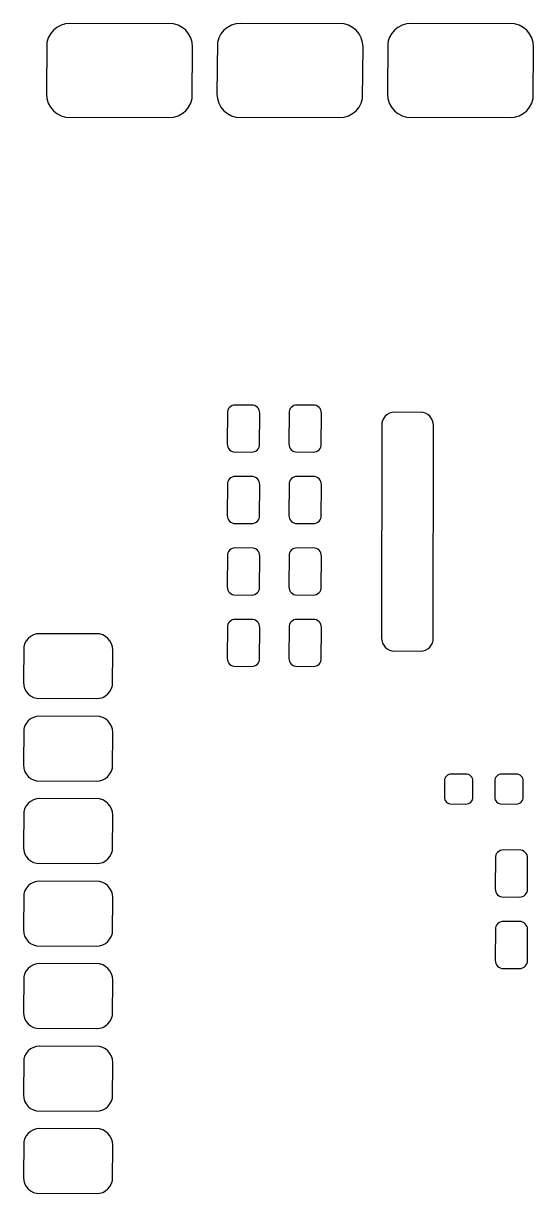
# Model space of a CAD drawing. Header units: millimetres. Extents: x 85.8 to 181.7, y 115.2 to 157.4.
# Drawn here: x 117.79 to 133.5, y 121.42 to 157.45 of the extents above; entities that cross this region are included whole.
import ezdxf

# ---------------------------------------------------------------- set-up
doc = ezdxf.new("R2010")
doc.units = ezdxf.units.MM
doc.layers.add('STENCIL', color=7, linetype='Continuous')

msp = doc.modelspace()

# ---------------------------------------------------------------- linework, layer by layer
at = {"layer": 'STENCIL'}
for points in [[(118.5, 155.275), (118.514, 155.134), (118.555, 154.998), (118.622, 154.872), (118.712, 154.762), (118.822, 154.672), (118.948, 154.605), (119.084, 154.564), (122.275, 154.55), (122.416, 154.564), (122.552, 154.605), (122.678, 154.672), (122.788, 154.762), (122.878, 154.872), (122.945, 154.998), (122.986, 155.134), (123, 156.725), (122.986, 156.866), (122.945, 157.002), (122.878, 157.128), (122.788, 157.238), (122.678, 157.328), (122.552, 157.395), (122.416, 157.436), (119.225, 157.45), (119.084, 157.436), (118.948, 157.395), (118.822, 157.328), (118.712, 157.238), (118.622, 157.128), (118.555, 157.002), (118.514, 156.866), (118.5, 155.275)], [(123.75, 155.275), (123.764, 155.134), (123.805, 154.998), (123.872, 154.872), (123.962, 154.762), (124.072, 154.672), (124.198, 154.605), (124.334, 154.564), (127.525, 154.55), (127.666, 154.564), (127.802, 154.605), (127.928, 154.672), (128.038, 154.762), (128.128, 154.872), (128.195, 154.998), (128.236, 155.134), (128.25, 156.725), (128.236, 156.866), (128.195, 157.002), (128.128, 157.128), (128.038, 157.238), (127.928, 157.328), (127.802, 157.395), (127.666, 157.436), (124.475, 157.45), (124.334, 157.436), (124.198, 157.395), (124.072, 157.328), (123.962, 157.238), (123.872, 157.128), (123.805, 157.002), (123.764, 156.866), (123.75, 155.275)], [(129, 155.275), (129.014, 155.134), (129.055, 154.998), (129.122, 154.872), (129.212, 154.762), (129.322, 154.672), (129.448, 154.605), (129.584, 154.564), (132.775, 154.55), (132.916, 154.564), (133.052, 154.605), (133.178, 154.672), (133.288, 154.762), (133.378, 154.872), (133.445, 154.998), (133.486, 155.134), (133.5, 156.725), (133.486, 156.866), (133.445, 157.002), (133.378, 157.128), (133.288, 157.238), (133.178, 157.328), (133.052, 157.395), (132.916, 157.436), (129.725, 157.45), (129.584, 157.436), (129.448, 157.395), (129.322, 157.328), (129.212, 157.238), (129.122, 157.128), (129.055, 157.002), (129.014, 156.866), (129, 155.275)], [(124.067, 144.5), (124.072, 144.451), (124.086, 144.404), (124.109, 144.361), (124.14, 144.323), (124.178, 144.292), (124.221, 144.269), (124.268, 144.255), (124.817, 144.25), (124.866, 144.255), (124.913, 144.269), (124.956, 144.292), (124.994, 144.323), (125.025, 144.361), (125.048, 144.404), (125.062, 144.451), (125.067, 145.45), (125.062, 145.499), (125.048, 145.546), (125.025, 145.589), (124.994, 145.627), (124.956, 145.658), (124.913, 145.681), (124.866, 145.695), (124.317, 145.7), (124.268, 145.695), (124.221, 145.681), (124.178, 145.658), (124.14, 145.627), (124.109, 145.589), (124.086, 145.546), (124.072, 145.499), (124.067, 144.5)], [(125.967, 144.5), (125.972, 144.451), (125.986, 144.404), (126.009, 144.361), (126.04, 144.323), (126.078, 144.292), (126.121, 144.269), (126.168, 144.255), (126.717, 144.25), (126.766, 144.255), (126.813, 144.269), (126.856, 144.292), (126.894, 144.323), (126.925, 144.361), (126.948, 144.404), (126.962, 144.451), (126.967, 145.45), (126.962, 145.499), (126.948, 145.546), (126.925, 145.589), (126.894, 145.627), (126.856, 145.658), (126.813, 145.681), (126.766, 145.695), (126.217, 145.7), (126.168, 145.695), (126.121, 145.681), (126.078, 145.658), (126.04, 145.627), (126.009, 145.589), (125.986, 145.546), (125.972, 145.499), (125.967, 144.5)], [(129.217, 145.475), (129.139, 145.467), (129.064, 145.445), (128.995, 145.408), (128.934, 145.358), (128.885, 145.297), (128.848, 145.228), (128.825, 145.153), (128.817, 138.525), (128.825, 138.447), (128.848, 138.372), (128.885, 138.303), (128.934, 138.242), (128.995, 138.192), (129.064, 138.155), (129.139, 138.133), (130.017, 138.125), (130.095, 138.133), (130.17, 138.155), (130.239, 138.192), (130.3, 138.242), (130.35, 138.303), (130.387, 138.372), (130.409, 138.447), (130.417, 145.075), (130.409, 145.153), (130.387, 145.228), (130.35, 145.297), (130.3, 145.358), (130.239, 145.408), (130.17, 145.445), (130.095, 145.467), (129.217, 145.475)], [(124.067, 142.3), (124.072, 142.251), (124.086, 142.204), (124.109, 142.161), (124.14, 142.123), (124.178, 142.092), (124.221, 142.069), (124.268, 142.055), (124.817, 142.05), (124.866, 142.055), (124.913, 142.069), (124.956, 142.092), (124.994, 142.123), (125.025, 142.161), (125.048, 142.204), (125.062, 142.251), (125.067, 143.25), (125.062, 143.299), (125.048, 143.346), (125.025, 143.389), (124.994, 143.427), (124.956, 143.458), (124.913, 143.481), (124.866, 143.495), (124.317, 143.5), (124.268, 143.495), (124.221, 143.481), (124.178, 143.458), (124.14, 143.427), (124.109, 143.389), (124.086, 143.346), (124.072, 143.299), (124.067, 142.3)], [(125.967, 142.3), (125.972, 142.251), (125.986, 142.204), (126.009, 142.161), (126.04, 142.123), (126.078, 142.092), (126.121, 142.069), (126.168, 142.055), (126.717, 142.05), (126.766, 142.055), (126.813, 142.069), (126.856, 142.092), (126.894, 142.123), (126.925, 142.161), (126.948, 142.204), (126.962, 142.251), (126.967, 143.25), (126.962, 143.299), (126.948, 143.346), (126.925, 143.389), (126.894, 143.427), (126.856, 143.458), (126.813, 143.481), (126.766, 143.495), (126.217, 143.5), (126.168, 143.495), (126.121, 143.481), (126.078, 143.458), (126.04, 143.427), (126.009, 143.389), (125.986, 143.346), (125.972, 143.299), (125.967, 142.3)], [(124.067, 140.1), (124.072, 140.051), (124.086, 140.004), (124.109, 139.961), (124.14, 139.923), (124.178, 139.892), (124.221, 139.869), (124.268, 139.855), (124.817, 139.85), (124.866, 139.855), (124.913, 139.869), (124.956, 139.892), (124.994, 139.923), (125.025, 139.961), (125.048, 140.004), (125.062, 140.051), (125.067, 141.05), (125.062, 141.099), (125.048, 141.146), (125.025, 141.189), (124.994, 141.227), (124.956, 141.258), (124.913, 141.281), (124.866, 141.295), (124.317, 141.3), (124.268, 141.295), (124.221, 141.281), (124.178, 141.258), (124.14, 141.227), (124.109, 141.189), (124.086, 141.146), (124.072, 141.099), (124.067, 140.1)], [(125.967, 140.1), (125.972, 140.051), (125.986, 140.004), (126.009, 139.961), (126.04, 139.923), (126.078, 139.892), (126.121, 139.869), (126.168, 139.855), (126.717, 139.85), (126.766, 139.855), (126.813, 139.869), (126.856, 139.892), (126.894, 139.923), (126.925, 139.961), (126.948, 140.004), (126.962, 140.051), (126.967, 141.05), (126.962, 141.099), (126.948, 141.146), (126.925, 141.189), (126.894, 141.227), (126.856, 141.258), (126.813, 141.281), (126.766, 141.295), (126.217, 141.3), (126.168, 141.295), (126.121, 141.281), (126.078, 141.258), (126.04, 141.227), (126.009, 141.189), (125.986, 141.146), (125.972, 141.099), (125.967, 140.1)], [(124.067, 137.9), (124.072, 137.851), (124.086, 137.804), (124.109, 137.761), (124.14, 137.723), (124.178, 137.692), (124.221, 137.669), (124.268, 137.655), (124.817, 137.65), (124.866, 137.655), (124.913, 137.669), (124.956, 137.692), (124.994, 137.723), (125.025, 137.761), (125.048, 137.804), (125.062, 137.851), (125.067, 138.85), (125.062, 138.899), (125.048, 138.946), (125.025, 138.989), (124.994, 139.027), (124.956, 139.058), (124.913, 139.081), (124.866, 139.095), (124.317, 139.1), (124.268, 139.095), (124.221, 139.081), (124.178, 139.058), (124.14, 139.027), (124.109, 138.989), (124.086, 138.946), (124.072, 138.899), (124.067, 137.9)], [(125.967, 137.9), (125.972, 137.851), (125.986, 137.804), (126.009, 137.761), (126.04, 137.723), (126.078, 137.692), (126.121, 137.669), (126.168, 137.655), (126.717, 137.65), (126.766, 137.655), (126.813, 137.669), (126.856, 137.692), (126.894, 137.723), (126.925, 137.761), (126.948, 137.804), (126.962, 137.851), (126.967, 138.85), (126.962, 138.899), (126.948, 138.946), (126.925, 138.989), (126.894, 139.027), (126.856, 139.058), (126.813, 139.081), (126.766, 139.095), (126.217, 139.1), (126.168, 139.095), (126.121, 139.081), (126.078, 139.058), (126.04, 139.027), (126.009, 138.989), (125.986, 138.946), (125.972, 138.899), (125.967, 137.9)], [(120.54, 138.16), (120.53, 138.258), (120.502, 138.351), (120.456, 138.438), (120.394, 138.514), (120.318, 138.576), (120.231, 138.622), (120.138, 138.65), (118.29, 138.66), (118.192, 138.65), (118.099, 138.622), (118.012, 138.576), (117.936, 138.514), (117.874, 138.438), (117.828, 138.351), (117.8, 138.258), (117.79, 137.16), (117.8, 137.062), (117.828, 136.969), (117.874, 136.882), (117.936, 136.806), (118.012, 136.744), (118.099, 136.698), (118.192, 136.67), (120.04, 136.66), (120.138, 136.67), (120.231, 136.698), (120.318, 136.744), (120.394, 136.806), (120.456, 136.882), (120.502, 136.969), (120.53, 137.062), (120.54, 138.16)], [(120.54, 135.62), (120.53, 135.718), (120.502, 135.811), (120.456, 135.898), (120.394, 135.974), (120.318, 136.036), (120.231, 136.082), (120.138, 136.11), (118.29, 136.12), (118.192, 136.11), (118.099, 136.082), (118.012, 136.036), (117.936, 135.974), (117.874, 135.898), (117.828, 135.811), (117.8, 135.718), (117.79, 134.62), (117.8, 134.522), (117.828, 134.429), (117.874, 134.342), (117.936, 134.266), (118.012, 134.204), (118.099, 134.158), (118.192, 134.13), (120.04, 134.12), (120.138, 134.13), (120.231, 134.158), (120.318, 134.204), (120.394, 134.266), (120.456, 134.342), (120.502, 134.429), (120.53, 134.522), (120.54, 135.62)], [(130.753, 133.631), (130.758, 133.589), (130.77, 133.547), (130.79, 133.509), (130.818, 133.476), (130.851, 133.449), (130.889, 133.429), (130.93, 133.416), (131.411, 133.412), (131.454, 133.416), (131.495, 133.429), (131.533, 133.449), (131.566, 133.476), (131.594, 133.509), (131.614, 133.547), (131.626, 133.589), (131.631, 134.119), (131.626, 134.161), (131.614, 134.203), (131.594, 134.241), (131.566, 134.274), (131.533, 134.301), (131.495, 134.321), (131.454, 134.334), (130.973, 134.338), (130.93, 134.334), (130.889, 134.321), (130.851, 134.301), (130.818, 134.274), (130.79, 134.241), (130.77, 134.203), (130.758, 134.161), (130.753, 133.631)], [(132.303, 133.631), (132.308, 133.589), (132.32, 133.547), (132.34, 133.509), (132.368, 133.476), (132.401, 133.449), (132.439, 133.429), (132.48, 133.416), (132.961, 133.412), (133.004, 133.416), (133.045, 133.429), (133.083, 133.449), (133.116, 133.476), (133.144, 133.509), (133.164, 133.547), (133.176, 133.589), (133.181, 134.119), (133.176, 134.161), (133.164, 134.203), (133.144, 134.241), (133.116, 134.274), (133.083, 134.301), (133.045, 134.321), (133.004, 134.334), (132.523, 134.338), (132.48, 134.334), (132.439, 134.321), (132.401, 134.301), (132.368, 134.274), (132.34, 134.241), (132.32, 134.203), (132.308, 134.161), (132.303, 133.631)], [(120.54, 133.08), (120.53, 133.178), (120.502, 133.271), (120.456, 133.358), (120.394, 133.434), (120.318, 133.496), (120.231, 133.542), (120.138, 133.57), (118.29, 133.58), (118.192, 133.57), (118.099, 133.542), (118.012, 133.496), (117.936, 133.434), (117.874, 133.358), (117.828, 133.271), (117.8, 133.178), (117.79, 132.08), (117.8, 131.982), (117.828, 131.889), (117.874, 131.802), (117.936, 131.726), (118.012, 131.664), (118.099, 131.618), (118.192, 131.59), (120.04, 131.58), (120.138, 131.59), (120.231, 131.618), (120.318, 131.664), (120.394, 131.726), (120.456, 131.802), (120.502, 131.889), (120.53, 131.982), (120.54, 133.08)], [(132.317, 130.8), (132.322, 130.751), (132.336, 130.704), (132.359, 130.661), (132.39, 130.623), (132.428, 130.592), (132.471, 130.569), (132.518, 130.555), (133.067, 130.55), (133.116, 130.555), (133.163, 130.569), (133.206, 130.592), (133.244, 130.623), (133.275, 130.661), (133.298, 130.704), (133.312, 130.751), (133.317, 131.75), (133.312, 131.799), (133.298, 131.846), (133.275, 131.889), (133.244, 131.927), (133.206, 131.958), (133.163, 131.981), (133.116, 131.995), (132.567, 132), (132.518, 131.995), (132.471, 131.981), (132.428, 131.958), (132.39, 131.927), (132.359, 131.889), (132.336, 131.846), (132.322, 131.799), (132.317, 130.8)], [(120.54, 130.54), (120.53, 130.638), (120.502, 130.731), (120.456, 130.818), (120.394, 130.894), (120.318, 130.956), (120.231, 131.002), (120.138, 131.03), (118.29, 131.04), (118.192, 131.03), (118.099, 131.002), (118.012, 130.956), (117.936, 130.894), (117.874, 130.818), (117.828, 130.731), (117.8, 130.638), (117.79, 129.54), (117.8, 129.442), (117.828, 129.349), (117.874, 129.262), (117.936, 129.186), (118.012, 129.124), (118.099, 129.078), (118.192, 129.05), (120.04, 129.04), (120.138, 129.05), (120.231, 129.078), (120.318, 129.124), (120.394, 129.186), (120.456, 129.262), (120.502, 129.349), (120.53, 129.442), (120.54, 130.54)], [(132.317, 128.6), (132.322, 128.551), (132.336, 128.504), (132.359, 128.461), (132.39, 128.423), (132.428, 128.392), (132.471, 128.369), (132.518, 128.355), (133.067, 128.35), (133.116, 128.355), (133.163, 128.369), (133.206, 128.392), (133.244, 128.423), (133.275, 128.461), (133.298, 128.504), (133.312, 128.551), (133.317, 129.55), (133.312, 129.599), (133.298, 129.646), (133.275, 129.689), (133.244, 129.727), (133.206, 129.758), (133.163, 129.781), (133.116, 129.795), (132.567, 129.8), (132.518, 129.795), (132.471, 129.781), (132.428, 129.758), (132.39, 129.727), (132.359, 129.689), (132.336, 129.646), (132.322, 129.599), (132.317, 128.6)], [(120.54, 128), (120.53, 128.098), (120.502, 128.191), (120.456, 128.278), (120.394, 128.354), (120.318, 128.416), (120.231, 128.462), (120.138, 128.49), (118.29, 128.5), (118.192, 128.49), (118.099, 128.462), (118.012, 128.416), (117.936, 128.354), (117.874, 128.278), (117.828, 128.191), (117.8, 128.098), (117.79, 127), (117.8, 126.902), (117.828, 126.809), (117.874, 126.722), (117.936, 126.646), (118.012, 126.584), (118.099, 126.538), (118.192, 126.51), (120.04, 126.5), (120.138, 126.51), (120.231, 126.538), (120.318, 126.584), (120.394, 126.646), (120.456, 126.722), (120.502, 126.809), (120.53, 126.902), (120.54, 128)], [(120.54, 125.46), (120.53, 125.558), (120.502, 125.651), (120.456, 125.738), (120.394, 125.814), (120.318, 125.876), (120.231, 125.922), (120.138, 125.95), (118.29, 125.96), (118.192, 125.95), (118.099, 125.922), (118.012, 125.876), (117.936, 125.814), (117.874, 125.738), (117.828, 125.651), (117.8, 125.558), (117.79, 124.46), (117.8, 124.362), (117.828, 124.269), (117.874, 124.182), (117.936, 124.106), (118.012, 124.044), (118.099, 123.998), (118.192, 123.97), (120.04, 123.96), (120.138, 123.97), (120.231, 123.998), (120.318, 124.044), (120.394, 124.106), (120.456, 124.182), (120.502, 124.269), (120.53, 124.362), (120.54, 125.46)], [(120.54, 122.92), (120.53, 123.018), (120.502, 123.111), (120.456, 123.198), (120.394, 123.274), (120.318, 123.336), (120.231, 123.382), (120.138, 123.41), (118.29, 123.42), (118.192, 123.41), (118.099, 123.382), (118.012, 123.336), (117.936, 123.274), (117.874, 123.198), (117.828, 123.111), (117.8, 123.018), (117.79, 121.92), (117.8, 121.822), (117.828, 121.729), (117.874, 121.642), (117.936, 121.566), (118.012, 121.504), (118.099, 121.458), (118.192, 121.43), (120.04, 121.42), (120.138, 121.43), (120.231, 121.458), (120.318, 121.504), (120.394, 121.566), (120.456, 121.642), (120.502, 121.729), (120.53, 121.822), (120.54, 122.92)]]:
    msp.add_lwpolyline(points, close=True, dxfattribs=at)

doc.saveas('drawing.dxf')
